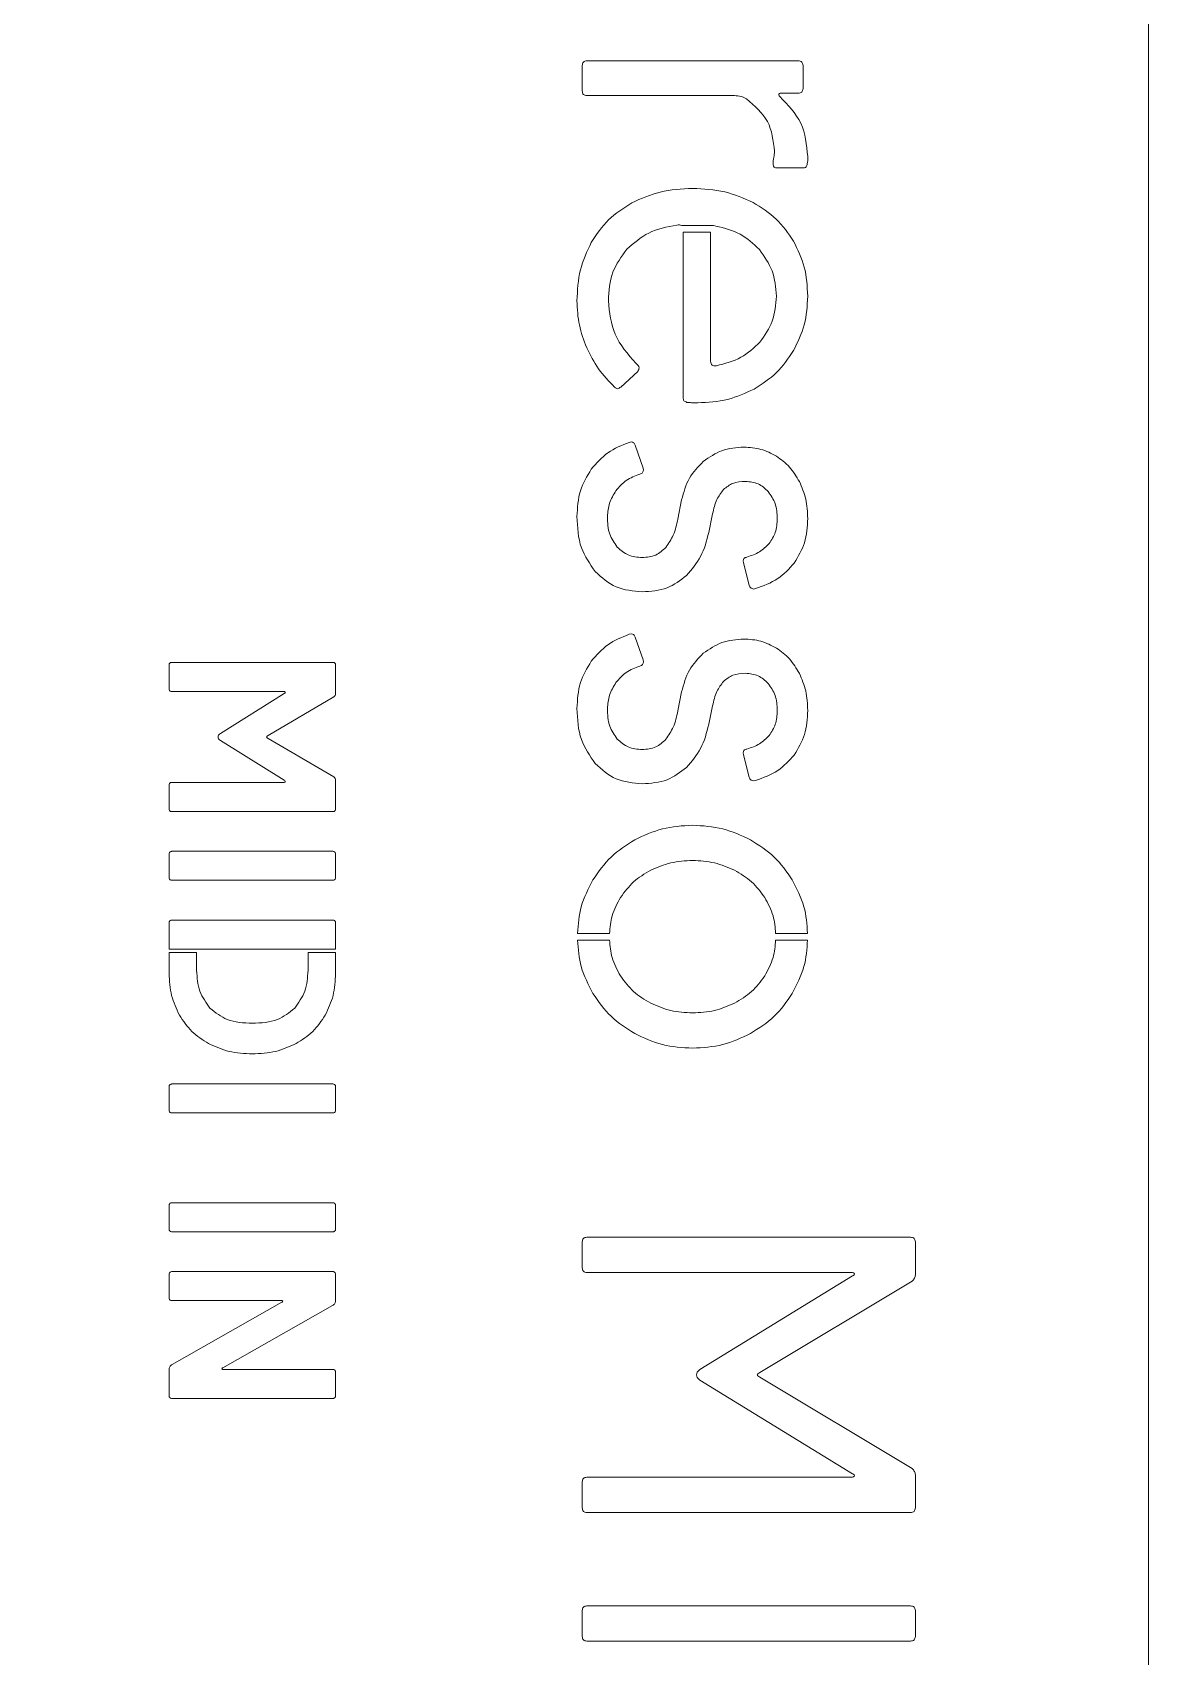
# Model space of a CAD drawing. Header units: millimetres. Extents: x 102.7 to 194.7, y 56.5 to 153.8.
# Drawn here: x 130.95 to 147.7, y 105.78 to 130.13 of the extents above; entities that cross this region are included whole.
import ezdxf

# ---------------------------------------------------------------- set-up
doc = ezdxf.new("R2010")
doc.units = ezdxf.units.MM
doc.header["$MEASUREMENT"] = 0
doc.layers.add('Engravings', color=7, linetype='Continuous', lineweight=0)
doc.layers.add('Outlines', color=7, linetype='Continuous', lineweight=0)

# ---------------------------------------------------------------- blocks, each defined once
blk = doc.blocks.new('Block_5')
at = {"layer": 'Engravings', "color": 18, "lineweight": 0, "true_color": 0x000000}
for points, knots in [([(133.431, 116.387), (133.431, 116.387), (135.06, 116.387), (135.06, 116.387), (135.06, 116.387), (135.496, 116.387), (135.496, 116.387), (135.496, 116.387), (135.496, 116.78), (135.496, 116.78), (135.495, 116.786), (135.495, 116.792), (135.493, 116.797), (135.491, 116.802), (135.487, 116.806), (135.483, 116.811), (135.479, 116.814), (135.475, 116.818), (135.469, 116.82), (135.464, 116.822), (135.459, 116.823), (135.453, 116.823), (135.453, 116.823), (133.039, 116.823), (133.039, 116.823), (133.033, 116.823), (133.027, 116.822), (133.022, 116.82), (133.017, 116.818), (133.013, 116.814), (133.008, 116.811), (133.005, 116.806), (133.001, 116.802), (132.999, 116.797), (132.997, 116.792), (132.996, 116.786), (132.996, 116.78), (132.996, 116.78), (132.996, 116.387), (132.996, 116.387), (132.996, 116.387), (133.431, 116.387), (133.431, 116.387)], [0, 0, 0, 0, 1, 1, 1, 2, 2, 2, 3, 3, 3, 4, 4, 4, 5, 5, 5, 6, 6, 6, 7, 7, 7, 8, 8, 8, 9, 9, 9, 10, 10, 10, 11, 11, 11, 12, 12, 12, 13, 13, 13, 14, 14, 14, 14]), ([(135.082, 116.337), (135.082, 116.337), (135.082, 116.07), (135.082, 116.07), (135.074, 115.962), (135.067, 115.854), (135.032, 115.756), (134.998, 115.665), (134.94, 115.584), (134.881, 115.502), (134.799, 115.436), (134.716, 115.371), (134.623, 115.333), (134.508, 115.286), (134.377, 115.281), (134.246, 115.277), (134.115, 115.281), (133.984, 115.286), (133.869, 115.333), (133.776, 115.371), (133.693, 115.436), (133.61, 115.502), (133.552, 115.584), (133.493, 115.665), (133.46, 115.756), (133.424, 115.854), (133.417, 115.962), (133.41, 116.07), (133.41, 116.07), (133.41, 116.337), (133.41, 116.337), (133.41, 116.337), (132.996, 116.337), (132.996, 116.337), (132.996, 116.337), (132.996, 116.023), (132.996, 116.023), (133.002, 115.911), (133.007, 115.799), (133.035, 115.692), (133.061, 115.591), (133.106, 115.494), (133.151, 115.398), (133.209, 115.311), (133.266, 115.225), (133.339, 115.154), (133.412, 115.082), (133.501, 115.026), (133.59, 114.97), (133.691, 114.925), (133.791, 114.88), (133.896, 114.854), (134.009, 114.827), (134.128, 114.821), (134.246, 114.816), (134.364, 114.821), (134.482, 114.827), (134.595, 114.854), (134.7, 114.88), (134.801, 114.925), (134.901, 114.97), (134.99, 115.026), (135.079, 115.082), (135.153, 115.154), (135.226, 115.225), (135.283, 115.311), (135.34, 115.398), (135.386, 115.494), (135.431, 115.591), (135.457, 115.692), (135.484, 115.799), (135.49, 115.911), (135.496, 116.023), (135.496, 116.023), (135.496, 116.337), (135.496, 116.337), (135.496, 116.337), (135.082, 116.337), (135.082, 116.337)], [0, 0, 0, 0, 1, 1, 1, 2, 2, 2, 3, 3, 3, 4, 4, 4, 5, 5, 5, 6, 6, 6, 7, 7, 7, 8, 8, 8, 9, 9, 9, 10, 10, 10, 11, 11, 11, 12, 12, 12, 13, 13, 13, 14, 14, 14, 15, 15, 15, 16, 16, 16, 17, 17, 17, 18, 18, 18, 19, 19, 19, 20, 20, 20, 21, 21, 21, 22, 22, 22, 23, 23, 23, 24, 24, 24, 25, 25, 25, 26, 26, 26, 26])]:
    blk.add_open_spline(points, degree=3, knots=knots, dxfattribs=at)
blk = doc.blocks.new('Block_15')
at = {"layer": 'Engravings', "color": 18, "lineweight": 0, "true_color": 0x000000}
for points in [[(139.607, 116.624), (139.613, 116.713), (139.621, 116.802), (139.645, 116.886), (139.673, 116.982), (139.722, 117.073), (139.771, 117.163), (139.832, 117.246), (139.893, 117.328), (139.968, 117.396), (140.044, 117.464), (140.134, 117.517), (140.224, 117.571), (140.323, 117.613), (140.421, 117.656), (140.524, 117.68), (140.631, 117.706), (140.742, 117.711), (140.853, 117.717), (140.964, 117.711), (141.075, 117.706), (141.181, 117.68), (141.284, 117.656), (141.383, 117.613), (141.482, 117.571), (141.572, 117.517), (141.662, 117.464), (141.738, 117.396), (141.812, 117.328), (141.874, 117.246), (141.935, 117.163), (141.984, 117.073), (142.033, 116.982), (142.061, 116.886), (142.085, 116.802), (142.093, 116.713), (142.099, 116.624), (142.099, 116.624), (142.578, 116.624), (142.578, 116.624), (142.569, 116.76), (142.559, 116.895), (142.523, 117.023), (142.485, 117.163), (142.417, 117.296), (142.349, 117.428), (142.265, 117.548), (142.181, 117.669), (142.076, 117.769), (141.971, 117.869), (141.846, 117.949), (141.721, 118.028), (141.585, 118.091), (141.449, 118.155), (141.306, 118.191), (141.16, 118.228), (141.006, 118.237), (140.853, 118.246), (140.7, 118.237), (140.546, 118.228), (140.4, 118.191), (140.257, 118.155), (140.121, 118.091), (139.985, 118.028), (139.86, 117.949), (139.735, 117.869), (139.63, 117.769), (139.525, 117.669), (139.441, 117.548), (139.357, 117.428), (139.289, 117.296), (139.221, 117.163), (139.182, 117.023), (139.147, 116.895), (139.137, 116.76), (139.128, 116.624), (139.128, 116.624), (139.607, 116.624), (139.607, 116.624)], [(142.099, 116.524), (142.093, 116.435), (142.085, 116.346), (142.061, 116.263), (142.033, 116.166), (141.984, 116.075), (141.935, 115.985), (141.874, 115.903), (141.812, 115.82), (141.738, 115.753), (141.662, 115.684), (141.572, 115.631), (141.482, 115.578), (141.383, 115.535), (141.284, 115.492), (141.181, 115.468), (141.075, 115.443), (140.964, 115.437), (140.853, 115.431), (140.742, 115.437), (140.631, 115.443), (140.524, 115.468), (140.421, 115.492), (140.323, 115.535), (140.224, 115.578), (140.134, 115.631), (140.044, 115.684), (139.968, 115.753), (139.893, 115.82), (139.832, 115.903), (139.771, 115.985), (139.722, 116.075), (139.673, 116.166), (139.645, 116.263), (139.621, 116.346), (139.613, 116.435), (139.607, 116.524), (139.607, 116.524), (139.128, 116.524), (139.128, 116.524), (139.137, 116.389), (139.147, 116.253), (139.182, 116.125), (139.221, 115.985), (139.289, 115.853), (139.357, 115.721), (139.441, 115.6), (139.525, 115.479), (139.63, 115.38), (139.735, 115.279), (139.86, 115.2), (139.985, 115.121), (140.121, 115.057), (140.257, 114.994), (140.4, 114.957), (140.546, 114.92), (140.7, 114.911), (140.853, 114.903), (141.006, 114.911), (141.16, 114.92), (141.306, 114.957), (141.449, 114.994), (141.585, 115.057), (141.721, 115.121), (141.846, 115.2), (141.971, 115.279), (142.076, 115.38), (142.181, 115.479), (142.265, 115.6), (142.349, 115.721), (142.417, 115.853), (142.485, 115.985), (142.523, 116.125), (142.559, 116.253), (142.569, 116.389), (142.578, 116.524), (142.578, 116.524), (142.099, 116.524), (142.099, 116.524)]]:
    blk.add_open_spline(points, degree=3, knots=[0, 0, 0, 0, 1, 1, 1, 2, 2, 2, 3, 3, 3, 4, 4, 4, 5, 5, 5, 6, 6, 6, 7, 7, 7, 8, 8, 8, 9, 9, 9, 10, 10, 10, 11, 11, 11, 12, 12, 12, 13, 13, 13, 14, 14, 14, 15, 15, 15, 16, 16, 16, 17, 17, 17, 18, 18, 18, 19, 19, 19, 20, 20, 20, 21, 21, 21, 22, 22, 22, 23, 23, 23, 24, 24, 24, 25, 25, 25, 26, 26, 26, 26], dxfattribs=at)

msp = doc.modelspace()

# ---------------------------------------------------------------- linework, layer by layer
at = {"layer": 'Engravings', "color": 18, "lineweight": 0, "true_color": 0x000000}
for points, knots in [([(142.439, 129.224), (142.459, 129.227), (142.48, 129.23), (142.492, 129.242), (142.504, 129.254), (142.507, 129.275), (142.51, 129.296), (142.51, 129.296), (142.51, 129.638), (142.51, 129.638), (142.507, 129.659), (142.504, 129.68), (142.492, 129.692), (142.48, 129.704), (142.459, 129.707), (142.439, 129.71), (142.439, 129.71), (139.267, 129.71), (139.267, 129.71), (139.246, 129.707), (139.226, 129.704), (139.214, 129.692), (139.202, 129.68), (139.199, 129.659), (139.196, 129.638), (139.196, 129.638), (139.196, 129.26), (139.196, 129.26), (139.199, 129.239), (139.202, 129.218), (139.214, 129.206), (139.226, 129.194), (139.246, 129.191), (139.267, 129.188), (139.267, 129.188), (141.482, 129.188), (141.482, 129.188), (141.515, 129.187), (141.548, 129.185), (141.58, 129.176), (141.608, 129.168), (141.634, 129.153), (141.66, 129.138), (141.783, 129.035), (141.906, 128.931), (141.976, 128.799), (142.046, 128.669), (142.064, 128.511), (142.082, 128.353), (142.081, 128.338), (142.08, 128.322), (142.079, 128.307), (142.077, 128.29), (142.074, 128.273), (142.071, 128.256), (142.068, 128.239), (142.065, 128.221), (142.063, 128.204), (142.061, 128.187), (142.061, 128.17), (142.06, 128.153), (142.064, 128.138), (142.067, 128.124), (142.076, 128.115), (142.087, 128.105), (142.106, 128.104), (142.124, 128.103), (142.124, 128.103), (142.503, 128.103), (142.503, 128.103), (142.524, 128.105), (142.545, 128.107), (142.557, 128.119), (142.567, 128.13), (142.571, 128.148), (142.574, 128.167), (142.576, 128.182), (142.579, 128.197), (142.58, 128.212), (142.581, 128.232), (142.581, 128.253), (142.581, 128.274), (142.564, 128.449), (142.547, 128.624), (142.476, 128.774), (142.406, 128.924), (142.283, 129.049), (142.16, 129.174), (142.154, 129.18), (142.148, 129.186), (142.146, 129.194), (142.145, 129.199), (142.145, 129.204), (142.146, 129.21), (142.15, 129.214), (142.154, 129.218), (142.158, 129.221), (142.165, 129.224), (142.173, 129.224), (142.182, 129.224), (142.182, 129.224), (142.439, 129.224), (142.439, 129.224)], [0, 0, 0, 0, 1, 1, 1, 2, 2, 2, 3, 3, 3, 4, 4, 4, 5, 5, 5, 6, 6, 6, 7, 7, 7, 8, 8, 8, 9, 9, 9, 10, 10, 10, 11, 11, 11, 12, 12, 12, 13, 13, 13, 14, 14, 14, 15, 15, 15, 16, 16, 16, 17, 17, 17, 18, 18, 18, 19, 19, 19, 20, 20, 20, 21, 21, 21, 22, 22, 22, 23, 23, 23, 24, 24, 24, 25, 25, 25, 26, 26, 26, 27, 27, 27, 28, 28, 28, 29, 29, 29, 30, 30, 30, 31, 31, 31, 32, 32, 32, 33, 33, 33, 34, 34, 34, 34]), ([(142.528, 126.616), (142.492, 126.751), (142.43, 126.879), (142.367, 127.006), (142.288, 127.123), (142.208, 127.239), (142.108, 127.335), (142.006, 127.433), (141.883, 127.509), (141.76, 127.585), (141.621, 127.646), (141.482, 127.708), (141.337, 127.743), (141.18, 127.781), (141.017, 127.788), (140.853, 127.796), (140.689, 127.788), (140.525, 127.78), (140.368, 127.742), (140.222, 127.706), (140.082, 127.644), (139.942, 127.581), (139.818, 127.503), (139.694, 127.425), (139.591, 127.325), (139.491, 127.226), (139.411, 127.106), (139.332, 126.985), (139.269, 126.851), (139.207, 126.716), (139.171, 126.575), (139.133, 126.425), (139.125, 126.267), (139.117, 126.11), (139.123, 125.988), (139.129, 125.866), (139.154, 125.748), (139.178, 125.632), (139.221, 125.519), (139.264, 125.406), (139.318, 125.298), (139.372, 125.191), (139.441, 125.093), (139.511, 124.994), (139.596, 124.905), (139.682, 124.817), (139.698, 124.804), (139.714, 124.792), (139.73, 124.792), (139.745, 124.793), (139.76, 124.805), (139.774, 124.817), (139.774, 124.817), (140.032, 125.053), (140.032, 125.053), (140.041, 125.07), (140.05, 125.088), (140.049, 125.105), (140.049, 125.13), (140.026, 125.152), (140.003, 125.174), (139.882, 125.311), (139.761, 125.448), (139.692, 125.608), (139.626, 125.761), (139.607, 125.936), (139.589, 126.11), (139.598, 126.258), (139.608, 126.406), (139.658, 126.539), (139.705, 126.663), (139.786, 126.774), (139.867, 126.885), (139.971, 126.976), (140.075, 127.067), (140.194, 127.127), (140.323, 127.191), (140.47, 127.218), (140.617, 127.246), (140.644, 127.249), (140.671, 127.252), (140.687, 127.24), (140.687, 127.24), (140.687, 127.239), (140.688, 127.238), (140.688, 127.238), (141.167, 127.238), (141.167, 127.238), (141.167, 127.238), (141.167, 127.238), (141.167, 127.238), (141.167, 127.238), (141.167, 127.238), (141.167, 127.238), (141.167, 127.238), (141.203, 127.231), (141.203, 127.231), (141.33, 127.201), (141.456, 127.171), (141.566, 127.111), (141.673, 127.052), (141.765, 126.965), (141.857, 126.878), (141.93, 126.775), (142.004, 126.673), (142.047, 126.559), (142.09, 126.441), (142.1, 126.311), (142.11, 126.181), (142.101, 126.052), (142.091, 125.923), (142.048, 125.805), (142.007, 125.694), (141.936, 125.593), (141.864, 125.492), (141.773, 125.406), (141.683, 125.321), (141.577, 125.263), (141.466, 125.201), (141.338, 125.17), (141.21, 125.138), (141.185, 125.136), (141.16, 125.133), (141.146, 125.144), (141.132, 125.155), (141.128, 125.179), (141.124, 125.203), (141.124, 125.203), (141.124, 127.138), (141.124, 127.138), (141.124, 127.138), (140.71, 127.138), (140.71, 127.138), (140.71, 127.138), (140.71, 124.66), (140.71, 124.66), (140.713, 124.643), (140.715, 124.625), (140.724, 124.613), (140.734, 124.601), (140.751, 124.595), (140.767, 124.588), (140.79, 124.586), (140.814, 124.584), (140.837, 124.583), (140.868, 124.581), (140.9, 124.581), (140.932, 124.581), (141.083, 124.589), (141.234, 124.597), (141.379, 124.633), (141.516, 124.668), (141.647, 124.728), (141.778, 124.788), (141.896, 124.864), (142.014, 124.94), (142.113, 125.036), (142.211, 125.132), (142.289, 125.248), (142.367, 125.363), (142.43, 125.491), (142.492, 125.618), (142.528, 125.752), (142.565, 125.89), (142.573, 126.036), (142.581, 126.181), (142.573, 126.329), (142.565, 126.476), (142.528, 126.616)], [0, 0, 0, 0, 1, 1, 1, 2, 2, 2, 3, 3, 3, 4, 4, 4, 5, 5, 5, 6, 6, 6, 7, 7, 7, 8, 8, 8, 9, 9, 9, 10, 10, 10, 11, 11, 11, 12, 12, 12, 13, 13, 13, 14, 14, 14, 15, 15, 15, 16, 16, 16, 17, 17, 17, 18, 18, 18, 19, 19, 19, 20, 20, 20, 21, 21, 21, 22, 22, 22, 23, 23, 23, 24, 24, 24, 25, 25, 25, 26, 26, 26, 27, 27, 27, 28, 28, 28, 29, 29, 29, 30, 30, 30, 31, 31, 31, 32, 32, 32, 33, 33, 33, 34, 34, 34, 35, 35, 35, 36, 36, 36, 37, 37, 37, 38, 38, 38, 39, 39, 39, 40, 40, 40, 41, 41, 41, 42, 42, 42, 43, 43, 43, 44, 44, 44, 45, 45, 45, 46, 46, 46, 47, 47, 47, 48, 48, 48, 49, 49, 49, 50, 50, 50, 51, 51, 51, 52, 52, 52, 53, 53, 53, 54, 54, 54, 55, 55, 55, 56, 56, 56, 56]), ([(141.096, 122.638), (141.096, 122.638), (141.153, 122.917), (141.153, 122.917), (141.17, 122.99), (141.187, 123.063), (141.219, 123.13), (141.245, 123.183), (141.281, 123.232), (141.317, 123.281), (141.362, 123.317), (141.406, 123.352), (141.457, 123.372), (141.514, 123.396), (141.58, 123.399), (141.646, 123.403), (141.712, 123.396), (141.778, 123.39), (141.835, 123.364), (141.892, 123.339), (141.94, 123.294), (141.989, 123.249), (142.028, 123.192), (142.068, 123.135), (142.09, 123.072), (142.116, 123.001), (142.12, 122.923), (142.124, 122.846), (142.12, 122.774), (142.116, 122.703), (142.094, 122.638), (142.074, 122.579), (142.038, 122.525), (142.003, 122.471), (141.957, 122.425), (141.912, 122.38), (141.858, 122.347), (141.801, 122.31), (141.734, 122.289), (141.667, 122.267), (141.651, 122.262), (141.634, 122.257), (141.624, 122.246), (141.617, 122.236), (141.613, 122.223), (141.61, 122.21), (141.61, 122.21), (141.617, 122.181), (141.617, 122.181), (141.617, 122.181), (141.703, 121.846), (141.703, 121.846), (141.71, 121.829), (141.717, 121.812), (141.73, 121.803), (141.74, 121.795), (141.754, 121.792), (141.767, 121.788), (141.767, 121.788), (141.796, 121.796), (141.796, 121.796), (141.913, 121.836), (142.031, 121.877), (142.131, 121.945), (142.223, 122.007), (142.301, 122.092), (142.378, 122.178), (142.437, 122.277), (142.497, 122.375), (142.531, 122.482), (142.567, 122.597), (142.574, 122.721), (142.581, 122.846), (142.577, 122.944), (142.572, 123.043), (142.55, 123.138), (142.529, 123.227), (142.493, 123.313), (142.457, 123.399), (142.411, 123.476), (142.366, 123.553), (142.307, 123.618), (142.25, 123.68), (142.18, 123.731), (142.11, 123.781), (142.034, 123.821), (141.958, 123.861), (141.878, 123.883), (141.797, 123.906), (141.711, 123.912), (141.624, 123.917), (141.511, 123.909), (141.397, 123.901), (141.293, 123.863), (141.194, 123.828), (141.104, 123.765), (141.014, 123.703), (140.936, 123.623), (140.859, 123.544), (140.806, 123.451), (140.749, 123.352), (140.719, 123.238), (140.689, 123.124), (140.689, 123.124), (140.632, 122.838), (140.632, 122.838), (140.614, 122.756), (140.596, 122.673), (140.562, 122.597), (140.533, 122.532), (140.493, 122.473), (140.453, 122.413), (140.405, 122.369), (140.356, 122.324), (140.299, 122.298), (140.238, 122.271), (140.167, 122.265), (140.096, 122.26), (140.023, 122.266), (139.951, 122.272), (139.888, 122.299), (139.827, 122.325), (139.774, 122.371), (139.721, 122.417), (139.678, 122.479), (139.636, 122.542), (139.611, 122.61), (139.581, 122.692), (139.578, 122.783), (139.574, 122.874), (139.58, 122.943), (139.586, 123.011), (139.607, 123.075), (139.628, 123.141), (139.665, 123.202), (139.703, 123.263), (139.751, 123.319), (139.798, 123.375), (139.857, 123.416), (139.917, 123.458), (139.988, 123.484), (140.06, 123.51), (140.077, 123.517), (140.093, 123.524), (140.103, 123.537), (140.111, 123.547), (140.114, 123.561), (140.117, 123.574), (140.117, 123.574), (140.11, 123.603), (140.11, 123.603), (140.11, 123.603), (139.989, 123.946), (139.989, 123.946), (139.983, 123.96), (139.978, 123.975), (139.967, 123.983), (139.958, 123.99), (139.945, 123.993), (139.932, 123.996), (139.932, 123.996), (139.903, 123.988), (139.903, 123.988), (139.79, 123.944), (139.678, 123.899), (139.582, 123.83), (139.488, 123.764), (139.41, 123.674), (139.332, 123.585), (139.269, 123.48), (139.207, 123.376), (139.171, 123.263), (139.132, 123.14), (139.125, 123.007), (139.117, 122.874), (139.125, 122.713), (139.133, 122.553), (139.186, 122.407), (139.232, 122.28), (139.312, 122.165), (139.392, 122.049), (139.491, 121.961), (139.59, 121.872), (139.706, 121.822), (139.824, 121.77), (139.96, 121.758), (140.096, 121.746), (140.225, 121.754), (140.354, 121.762), (140.47, 121.807), (140.576, 121.848), (140.67, 121.92), (140.764, 121.992), (140.841, 122.083), (140.919, 122.174), (140.973, 122.277), (141.032, 122.388), (141.064, 122.513), (141.096, 122.638)], [0, 0, 0, 0, 1, 1, 1, 2, 2, 2, 3, 3, 3, 4, 4, 4, 5, 5, 5, 6, 6, 6, 7, 7, 7, 8, 8, 8, 9, 9, 9, 10, 10, 10, 11, 11, 11, 12, 12, 12, 13, 13, 13, 14, 14, 14, 15, 15, 15, 16, 16, 16, 17, 17, 17, 18, 18, 18, 19, 19, 19, 20, 20, 20, 21, 21, 21, 22, 22, 22, 23, 23, 23, 24, 24, 24, 25, 25, 25, 26, 26, 26, 27, 27, 27, 28, 28, 28, 29, 29, 29, 30, 30, 30, 31, 31, 31, 32, 32, 32, 33, 33, 33, 34, 34, 34, 35, 35, 35, 36, 36, 36, 37, 37, 37, 38, 38, 38, 39, 39, 39, 40, 40, 40, 41, 41, 41, 42, 42, 42, 43, 43, 43, 44, 44, 44, 45, 45, 45, 46, 46, 46, 47, 47, 47, 48, 48, 48, 49, 49, 49, 50, 50, 50, 51, 51, 51, 52, 52, 52, 53, 53, 53, 54, 54, 54, 55, 55, 55, 56, 56, 56, 57, 57, 57, 58, 58, 58, 59, 59, 59, 60, 60, 60, 61, 61, 61, 62, 62, 62, 63, 63, 63, 64, 64, 64, 65, 65, 65, 66, 66, 66, 66]), ([(141.096, 119.76), (141.096, 119.76), (141.153, 120.038), (141.153, 120.038), (141.17, 120.112), (141.187, 120.185), (141.219, 120.251), (141.245, 120.305), (141.281, 120.354), (141.317, 120.403), (141.362, 120.438), (141.406, 120.474), (141.457, 120.494), (141.514, 120.517), (141.58, 120.521), (141.646, 120.524), (141.712, 120.518), (141.778, 120.512), (141.835, 120.486), (141.892, 120.46), (141.94, 120.415), (141.989, 120.371), (142.028, 120.313), (142.068, 120.256), (142.09, 120.193), (142.116, 120.123), (142.12, 120.045), (142.124, 119.967), (142.12, 119.896), (142.116, 119.824), (142.094, 119.759), (142.074, 119.7), (142.038, 119.646), (142.003, 119.592), (141.957, 119.547), (141.912, 119.501), (141.858, 119.468), (141.801, 119.432), (141.734, 119.41), (141.667, 119.388), (141.651, 119.383), (141.634, 119.378), (141.624, 119.367), (141.617, 119.358), (141.613, 119.345), (141.61, 119.331), (141.61, 119.331), (141.617, 119.303), (141.617, 119.303), (141.617, 119.303), (141.703, 118.967), (141.703, 118.967), (141.71, 118.95), (141.717, 118.934), (141.73, 118.924), (141.74, 118.917), (141.754, 118.913), (141.767, 118.91), (141.767, 118.91), (141.796, 118.917), (141.796, 118.917), (141.913, 118.958), (142.031, 118.999), (142.131, 119.066), (142.223, 119.129), (142.301, 119.214), (142.378, 119.299), (142.437, 119.398), (142.497, 119.497), (142.531, 119.604), (142.567, 119.719), (142.574, 119.843), (142.581, 119.967), (142.577, 120.066), (142.572, 120.164), (142.55, 120.259), (142.529, 120.349), (142.493, 120.435), (142.457, 120.521), (142.411, 120.598), (142.366, 120.675), (142.307, 120.739), (142.25, 120.802), (142.18, 120.852), (142.11, 120.903), (142.034, 120.942), (141.958, 120.982), (141.878, 121.005), (141.797, 121.027), (141.711, 121.033), (141.624, 121.038), (141.511, 121.03), (141.397, 121.022), (141.293, 120.985), (141.194, 120.949), (141.104, 120.887), (141.014, 120.824), (140.936, 120.745), (140.859, 120.665), (140.806, 120.572), (140.749, 120.474), (140.719, 120.36), (140.689, 120.246), (140.689, 120.246), (140.632, 119.96), (140.632, 119.96), (140.614, 119.877), (140.596, 119.794), (140.562, 119.718), (140.533, 119.654), (140.493, 119.594), (140.453, 119.535), (140.405, 119.49), (140.356, 119.445), (140.299, 119.42), (140.238, 119.392), (140.167, 119.387), (140.096, 119.381), (140.023, 119.387), (139.951, 119.393), (139.888, 119.421), (139.827, 119.447), (139.774, 119.493), (139.721, 119.538), (139.678, 119.601), (139.636, 119.663), (139.611, 119.731), (139.581, 119.814), (139.578, 119.905), (139.574, 119.996), (139.58, 120.064), (139.586, 120.133), (139.607, 120.197), (139.628, 120.263), (139.665, 120.324), (139.703, 120.385), (139.751, 120.441), (139.798, 120.497), (139.857, 120.538), (139.917, 120.58), (139.988, 120.606), (140.06, 120.631), (140.077, 120.638), (140.093, 120.645), (140.103, 120.658), (140.111, 120.668), (140.114, 120.682), (140.117, 120.696), (140.117, 120.696), (140.11, 120.724), (140.11, 120.724), (140.11, 120.724), (139.989, 121.067), (139.989, 121.067), (139.983, 121.082), (139.978, 121.096), (139.967, 121.105), (139.958, 121.112), (139.945, 121.114), (139.932, 121.117), (139.932, 121.117), (139.903, 121.11), (139.903, 121.11), (139.79, 121.065), (139.678, 121.02), (139.582, 120.952), (139.488, 120.885), (139.41, 120.796), (139.332, 120.706), (139.269, 120.602), (139.207, 120.497), (139.171, 120.384), (139.132, 120.261), (139.125, 120.128), (139.117, 119.996), (139.125, 119.835), (139.133, 119.674), (139.186, 119.529), (139.232, 119.401), (139.312, 119.286), (139.392, 119.171), (139.491, 119.082), (139.59, 118.994), (139.706, 118.943), (139.824, 118.891), (139.96, 118.879), (140.096, 118.867), (140.225, 118.875), (140.354, 118.884), (140.47, 118.929), (140.576, 118.97), (140.67, 119.042), (140.764, 119.113), (140.841, 119.204), (140.919, 119.295), (140.973, 119.398), (141.032, 119.509), (141.064, 119.635), (141.096, 119.76)], [0, 0, 0, 0, 1, 1, 1, 2, 2, 2, 3, 3, 3, 4, 4, 4, 5, 5, 5, 6, 6, 6, 7, 7, 7, 8, 8, 8, 9, 9, 9, 10, 10, 10, 11, 11, 11, 12, 12, 12, 13, 13, 13, 14, 14, 14, 15, 15, 15, 16, 16, 16, 17, 17, 17, 18, 18, 18, 19, 19, 19, 20, 20, 20, 21, 21, 21, 22, 22, 22, 23, 23, 23, 24, 24, 24, 25, 25, 25, 26, 26, 26, 27, 27, 27, 28, 28, 28, 29, 29, 29, 30, 30, 30, 31, 31, 31, 32, 32, 32, 33, 33, 33, 34, 34, 34, 35, 35, 35, 36, 36, 36, 37, 37, 37, 38, 38, 38, 39, 39, 39, 40, 40, 40, 41, 41, 41, 42, 42, 42, 43, 43, 43, 44, 44, 44, 45, 45, 45, 46, 46, 46, 47, 47, 47, 48, 48, 48, 49, 49, 49, 50, 50, 50, 51, 51, 51, 52, 52, 52, 53, 53, 53, 54, 54, 54, 55, 55, 55, 56, 56, 56, 57, 57, 57, 58, 58, 58, 59, 59, 59, 60, 60, 60, 61, 61, 61, 62, 62, 62, 63, 63, 63, 64, 64, 64, 65, 65, 65, 66, 66, 66, 66]), ([(134.717, 120.252), (134.722, 120.252), (134.728, 120.251), (134.732, 120.249), (134.734, 120.247), (134.737, 120.244), (134.739, 120.241), (134.738, 120.237), (134.738, 120.233), (134.737, 120.23), (134.735, 120.226), (134.73, 120.223), (134.724, 120.22), (134.724, 120.22), (133.767, 119.623), (133.767, 119.623), (133.757, 119.615), (133.746, 119.608), (133.74, 119.597), (133.736, 119.589), (133.734, 119.579), (133.732, 119.57), (133.733, 119.559), (133.735, 119.549), (133.74, 119.54), (133.746, 119.53), (133.757, 119.523), (133.767, 119.516), (133.767, 119.516), (134.724, 118.92), (134.724, 118.92), (134.73, 118.917), (134.735, 118.914), (134.737, 118.909), (134.738, 118.906), (134.738, 118.902), (134.739, 118.898), (134.737, 118.895), (134.734, 118.892), (134.732, 118.89), (134.728, 118.888), (134.722, 118.888), (134.717, 118.887), (134.717, 118.887), (133.035, 118.887), (133.035, 118.887), (133.03, 118.887), (133.024, 118.887), (133.019, 118.885), (133.014, 118.883), (133.011, 118.88), (133.007, 118.877), (133.003, 118.873), (133, 118.869), (132.998, 118.864), (132.997, 118.859), (132.996, 118.854), (132.996, 118.848), (132.996, 118.848), (132.996, 118.491), (132.996, 118.491), (132.996, 118.485), (132.997, 118.48), (132.998, 118.475), (133, 118.47), (133.003, 118.466), (133.007, 118.462), (133.011, 118.459), (133.014, 118.456), (133.019, 118.454), (133.024, 118.452), (133.03, 118.452), (133.035, 118.452), (133.035, 118.452), (135.457, 118.452), (135.457, 118.452), (135.462, 118.452), (135.468, 118.452), (135.473, 118.454), (135.477, 118.456), (135.481, 118.459), (135.485, 118.462), (135.488, 118.466), (135.491, 118.47), (135.493, 118.475), (135.495, 118.48), (135.495, 118.485), (135.496, 118.491), (135.496, 118.491), (135.496, 118.92), (135.496, 118.92), (135.495, 118.93), (135.493, 118.94), (135.489, 118.948), (135.484, 118.957), (135.476, 118.963), (135.467, 118.97), (135.467, 118.97), (134.482, 119.548), (134.482, 119.548), (134.475, 119.551), (134.469, 119.554), (134.465, 119.559), (134.463, 119.562), (134.462, 119.566), (134.46, 119.57), (134.462, 119.572), (134.464, 119.574), (134.465, 119.577), (134.47, 119.582), (134.476, 119.587), (134.482, 119.591), (134.482, 119.591), (135.467, 120.17), (135.467, 120.17), (135.476, 120.176), (135.484, 120.182), (135.489, 120.191), (135.493, 120.199), (135.495, 120.209), (135.496, 120.22), (135.496, 120.22), (135.496, 120.648), (135.496, 120.648), (135.495, 120.654), (135.495, 120.659), (135.493, 120.664), (135.491, 120.669), (135.488, 120.673), (135.485, 120.677), (135.481, 120.68), (135.477, 120.683), (135.473, 120.685), (135.468, 120.687), (135.462, 120.687), (135.457, 120.687), (135.457, 120.687), (133.035, 120.687), (133.035, 120.687), (133.03, 120.687), (133.024, 120.687), (133.019, 120.685), (133.014, 120.683), (133.011, 120.68), (133.007, 120.677), (133.003, 120.673), (133, 120.669), (132.998, 120.664), (132.997, 120.659), (132.996, 120.654), (132.996, 120.648), (132.996, 120.648), (132.996, 120.291), (132.996, 120.291), (132.996, 120.285), (132.997, 120.28), (132.998, 120.275), (133, 120.27), (133.003, 120.266), (133.007, 120.262), (133.011, 120.259), (133.014, 120.256), (133.019, 120.254), (133.024, 120.252), (133.03, 120.252), (133.035, 120.252), (133.035, 120.252), (134.717, 120.252), (134.717, 120.252)], [0, 0, 0, 0, 1, 1, 1, 2, 2, 2, 3, 3, 3, 4, 4, 4, 5, 5, 5, 6, 6, 6, 7, 7, 7, 8, 8, 8, 9, 9, 9, 10, 10, 10, 11, 11, 11, 12, 12, 12, 13, 13, 13, 14, 14, 14, 15, 15, 15, 16, 16, 16, 17, 17, 17, 18, 18, 18, 19, 19, 19, 20, 20, 20, 21, 21, 21, 22, 22, 22, 23, 23, 23, 24, 24, 24, 25, 25, 25, 26, 26, 26, 27, 27, 27, 28, 28, 28, 29, 29, 29, 30, 30, 30, 31, 31, 31, 32, 32, 32, 33, 33, 33, 34, 34, 34, 35, 35, 35, 36, 36, 36, 37, 37, 37, 38, 38, 38, 39, 39, 39, 40, 40, 40, 41, 41, 41, 42, 42, 42, 43, 43, 43, 44, 44, 44, 45, 45, 45, 46, 46, 46, 47, 47, 47, 48, 48, 48, 49, 49, 49, 50, 50, 50, 51, 51, 51, 52, 52, 52, 53, 53, 53, 54, 54, 54, 55, 55, 55, 56, 56, 56, 56]), ([(133.039, 117.855), (133.033, 117.855), (133.027, 117.854), (133.022, 117.852), (133.017, 117.85), (133.013, 117.846), (133.008, 117.843), (133.005, 117.838), (133.001, 117.834), (132.999, 117.829), (132.997, 117.824), (132.996, 117.818), (132.996, 117.812), (132.996, 117.812), (132.996, 117.462), (132.996, 117.462), (132.996, 117.457), (132.997, 117.451), (132.999, 117.446), (133.001, 117.441), (133.005, 117.436), (133.008, 117.432), (133.013, 117.428), (133.017, 117.425), (133.022, 117.423), (133.027, 117.421), (133.033, 117.42), (133.039, 117.42), (133.039, 117.42), (135.453, 117.42), (135.453, 117.42), (135.459, 117.42), (135.464, 117.421), (135.469, 117.423), (135.474, 117.425), (135.479, 117.428), (135.483, 117.432), (135.487, 117.436), (135.491, 117.441), (135.493, 117.446), (135.495, 117.451), (135.495, 117.457), (135.496, 117.462), (135.496, 117.462), (135.496, 117.812), (135.496, 117.812), (135.495, 117.818), (135.495, 117.824), (135.493, 117.829), (135.491, 117.834), (135.487, 117.838), (135.483, 117.843), (135.479, 117.846), (135.474, 117.85), (135.469, 117.852), (135.464, 117.854), (135.459, 117.855), (135.453, 117.855), (135.453, 117.855), (133.039, 117.855), (133.039, 117.855)], [0, 0, 0, 0, 1, 1, 1, 2, 2, 2, 3, 3, 3, 4, 4, 4, 5, 5, 5, 6, 6, 6, 7, 7, 7, 8, 8, 8, 9, 9, 9, 10, 10, 10, 11, 11, 11, 12, 12, 12, 13, 13, 13, 14, 14, 14, 15, 15, 15, 16, 16, 16, 17, 17, 17, 18, 18, 18, 19, 19, 19, 20, 20, 20, 20]), ([(133.039, 114.366), (133.033, 114.365), (133.027, 114.365), (133.022, 114.363), (133.017, 114.361), (133.013, 114.357), (133.008, 114.353), (133.005, 114.349), (133.001, 114.345), (132.999, 114.34), (132.997, 114.335), (132.996, 114.329), (132.996, 114.323), (132.996, 114.323), (132.996, 113.973), (132.996, 113.973), (132.996, 113.967), (132.997, 113.962), (132.999, 113.957), (133.001, 113.952), (133.005, 113.947), (133.008, 113.943), (133.013, 113.939), (133.017, 113.935), (133.022, 113.933), (133.027, 113.931), (133.033, 113.931), (133.039, 113.93), (133.039, 113.93), (135.453, 113.93), (135.453, 113.93), (135.459, 113.931), (135.464, 113.931), (135.469, 113.933), (135.474, 113.935), (135.479, 113.939), (135.483, 113.943), (135.487, 113.947), (135.491, 113.952), (135.493, 113.957), (135.495, 113.962), (135.495, 113.967), (135.496, 113.973), (135.496, 113.973), (135.496, 114.323), (135.496, 114.323), (135.495, 114.329), (135.495, 114.335), (135.493, 114.34), (135.491, 114.345), (135.487, 114.349), (135.483, 114.353), (135.479, 114.357), (135.474, 114.361), (135.469, 114.363), (135.464, 114.365), (135.459, 114.365), (135.453, 114.366), (135.453, 114.366), (133.039, 114.366), (133.039, 114.366)], [0, 0, 0, 0, 1, 1, 1, 2, 2, 2, 3, 3, 3, 4, 4, 4, 5, 5, 5, 6, 6, 6, 7, 7, 7, 8, 8, 8, 9, 9, 9, 10, 10, 10, 11, 11, 11, 12, 12, 12, 13, 13, 13, 14, 14, 14, 15, 15, 15, 16, 16, 16, 17, 17, 17, 18, 18, 18, 19, 19, 19, 20, 20, 20, 20]), ([(133.039, 112.584), (133.033, 112.583), (133.027, 112.583), (133.022, 112.581), (133.017, 112.579), (133.013, 112.575), (133.008, 112.571), (133.005, 112.567), (133.001, 112.563), (132.999, 112.558), (132.997, 112.552), (132.996, 112.547), (132.996, 112.541), (132.996, 112.541), (132.996, 112.191), (132.996, 112.191), (132.996, 112.185), (132.997, 112.18), (132.999, 112.174), (133.001, 112.169), (133.005, 112.165), (133.008, 112.161), (133.013, 112.157), (133.017, 112.153), (133.022, 112.151), (133.027, 112.149), (133.033, 112.149), (133.039, 112.148), (133.039, 112.148), (135.453, 112.148), (135.453, 112.148), (135.459, 112.149), (135.464, 112.149), (135.469, 112.151), (135.474, 112.153), (135.479, 112.157), (135.483, 112.161), (135.487, 112.165), (135.491, 112.169), (135.493, 112.174), (135.495, 112.18), (135.495, 112.185), (135.496, 112.191), (135.496, 112.191), (135.496, 112.541), (135.496, 112.541), (135.495, 112.547), (135.495, 112.552), (135.493, 112.558), (135.491, 112.563), (135.487, 112.567), (135.483, 112.571), (135.479, 112.575), (135.474, 112.579), (135.469, 112.581), (135.464, 112.583), (135.459, 112.583), (135.453, 112.584), (135.453, 112.584), (133.039, 112.584), (133.039, 112.584)], [0, 0, 0, 0, 1, 1, 1, 2, 2, 2, 3, 3, 3, 4, 4, 4, 5, 5, 5, 6, 6, 6, 7, 7, 7, 8, 8, 8, 9, 9, 9, 10, 10, 10, 11, 11, 11, 12, 12, 12, 13, 13, 13, 14, 14, 14, 15, 15, 15, 16, 16, 16, 17, 17, 17, 18, 18, 18, 19, 19, 19, 20, 20, 20, 20]), ([(143.282, 111.521), (143.281, 111.514), (143.281, 111.508), (143.278, 111.504), (143.274, 111.496), (143.263, 111.492), (143.253, 111.488), (143.253, 111.488), (140.96, 110.081), (140.96, 110.081), (140.946, 110.07), (140.931, 110.059), (140.923, 110.044), (140.916, 110.032), (140.913, 110.017), (140.91, 110.003), (140.913, 109.988), (140.916, 109.974), (140.923, 109.962), (140.931, 109.947), (140.946, 109.935), (140.96, 109.924), (140.96, 109.924), (143.253, 108.517), (143.253, 108.517), (143.263, 108.513), (143.274, 108.51), (143.278, 108.502), (143.281, 108.497), (143.281, 108.491), (143.282, 108.485), (143.277, 108.48), (143.273, 108.475), (143.267, 108.472), (143.259, 108.467), (143.249, 108.467), (143.239, 108.467), (143.239, 108.467), (139.267, 108.467), (139.267, 108.467), (139.246, 108.464), (139.226, 108.461), (139.214, 108.449), (139.202, 108.437), (139.199, 108.416), (139.196, 108.396), (139.196, 108.396), (139.196, 108.01), (139.196, 108.01), (139.199, 107.989), (139.202, 107.968), (139.214, 107.956), (139.226, 107.944), (139.246, 107.941), (139.267, 107.938), (139.267, 107.938), (144.124, 107.938), (144.124, 107.938), (144.145, 107.941), (144.166, 107.944), (144.178, 107.956), (144.19, 107.968), (144.193, 107.989), (144.196, 108.01), (144.196, 108.01), (144.196, 108.503), (144.196, 108.503), (144.194, 108.521), (144.191, 108.539), (144.183, 108.555), (144.175, 108.57), (144.16, 108.583), (144.146, 108.596), (144.146, 108.596), (141.86, 109.967), (141.86, 109.967), (141.85, 109.973), (141.84, 109.978), (141.833, 109.987), (141.83, 109.991), (141.827, 109.997), (141.824, 110.003), (141.827, 110.008), (141.83, 110.014), (141.833, 110.019), (141.84, 110.027), (141.85, 110.033), (141.86, 110.038), (141.86, 110.038), (144.146, 111.41), (144.146, 111.41), (144.16, 111.423), (144.175, 111.435), (144.183, 111.451), (144.191, 111.466), (144.194, 111.485), (144.196, 111.503), (144.196, 111.503), (144.196, 111.996), (144.196, 111.996), (144.193, 112.016), (144.19, 112.037), (144.178, 112.049), (144.166, 112.061), (144.145, 112.064), (144.124, 112.067), (144.124, 112.067), (139.267, 112.067), (139.267, 112.067), (139.246, 112.064), (139.226, 112.061), (139.214, 112.049), (139.202, 112.037), (139.199, 112.016), (139.196, 111.996), (139.196, 111.996), (139.196, 111.61), (139.196, 111.61), (139.199, 111.589), (139.202, 111.568), (139.214, 111.556), (139.226, 111.544), (139.246, 111.541), (139.267, 111.538), (139.267, 111.538), (143.239, 111.538), (143.239, 111.538), (143.249, 111.539), (143.259, 111.539), (143.267, 111.534), (143.273, 111.531), (143.277, 111.526), (143.282, 111.521)], [0, 0, 0, 0, 1, 1, 1, 2, 2, 2, 3, 3, 3, 4, 4, 4, 5, 5, 5, 6, 6, 6, 7, 7, 7, 8, 8, 8, 9, 9, 9, 10, 10, 10, 11, 11, 11, 12, 12, 12, 13, 13, 13, 14, 14, 14, 15, 15, 15, 16, 16, 16, 17, 17, 17, 18, 18, 18, 19, 19, 19, 20, 20, 20, 21, 21, 21, 22, 22, 22, 23, 23, 23, 24, 24, 24, 25, 25, 25, 26, 26, 26, 27, 27, 27, 28, 28, 28, 29, 29, 29, 30, 30, 30, 31, 31, 31, 32, 32, 32, 33, 33, 33, 34, 34, 34, 35, 35, 35, 36, 36, 36, 37, 37, 37, 38, 38, 38, 39, 39, 39, 40, 40, 40, 41, 41, 41, 42, 42, 42, 43, 43, 43, 44, 44, 44, 44]), ([(135.496, 111.509), (135.495, 111.515), (135.495, 111.52), (135.493, 111.525), (135.491, 111.53), (135.487, 111.535), (135.483, 111.539), (135.479, 111.543), (135.474, 111.546), (135.469, 111.549), (135.464, 111.551), (135.459, 111.551), (135.453, 111.552), (135.453, 111.552), (133.039, 111.552), (133.039, 111.552), (133.033, 111.551), (133.027, 111.551), (133.022, 111.549), (133.017, 111.546), (133.013, 111.543), (133.008, 111.539), (133.005, 111.535), (133.001, 111.53), (132.999, 111.525), (132.997, 111.52), (132.996, 111.515), (132.996, 111.509), (132.996, 111.509), (132.996, 111.159), (132.996, 111.159), (132.996, 111.153), (132.997, 111.147), (132.999, 111.142), (133.001, 111.137), (133.005, 111.133), (133.008, 111.128), (133.013, 111.125), (133.017, 111.121), (133.022, 111.119), (133.027, 111.117), (133.033, 111.117), (133.039, 111.116), (133.039, 111.116), (134.682, 111.116), (134.682, 111.116), (134.687, 111.116), (134.692, 111.116), (134.695, 111.114), (134.698, 111.112), (134.699, 111.11), (134.701, 111.107), (134.701, 111.104), (134.7, 111.101), (134.699, 111.099), (134.697, 111.095), (134.693, 111.093), (134.689, 111.091), (134.689, 111.091), (133.042, 110.159), (133.042, 110.159), (133.035, 110.154), (133.027, 110.149), (133.021, 110.143), (133.015, 110.138), (133.011, 110.131), (133.007, 110.125), (133.003, 110.118), (133, 110.111), (132.998, 110.103), (132.996, 110.095), (132.996, 110.086), (132.996, 110.077), (132.996, 110.077), (132.996, 109.691), (132.996, 109.691), (132.996, 109.685), (132.997, 109.68), (132.999, 109.674), (133.001, 109.669), (133.005, 109.665), (133.008, 109.661), (133.013, 109.657), (133.017, 109.653), (133.022, 109.651), (133.027, 109.649), (133.033, 109.649), (133.039, 109.648), (133.039, 109.648), (135.453, 109.648), (135.453, 109.648), (135.459, 109.649), (135.464, 109.649), (135.469, 109.651), (135.474, 109.653), (135.479, 109.657), (135.483, 109.661), (135.487, 109.665), (135.491, 109.669), (135.493, 109.674), (135.495, 109.68), (135.495, 109.685), (135.496, 109.691), (135.496, 109.691), (135.496, 110.041), (135.496, 110.041), (135.495, 110.047), (135.495, 110.052), (135.493, 110.058), (135.491, 110.063), (135.487, 110.067), (135.483, 110.071), (135.479, 110.075), (135.474, 110.079), (135.469, 110.081), (135.464, 110.083), (135.459, 110.083), (135.453, 110.084), (135.453, 110.084), (133.81, 110.084), (133.81, 110.084), (133.805, 110.084), (133.8, 110.084), (133.796, 110.086), (133.794, 110.088), (133.792, 110.09), (133.79, 110.093), (133.791, 110.096), (133.791, 110.099), (133.793, 110.101), (133.795, 110.105), (133.799, 110.107), (133.803, 110.109), (133.803, 110.109), (135.449, 111.041), (135.449, 111.041), (135.457, 111.046), (135.465, 111.05), (135.471, 111.057), (135.476, 111.062), (135.481, 111.068), (135.485, 111.075), (135.488, 111.082), (135.491, 111.089), (135.493, 111.097), (135.495, 111.105), (135.495, 111.114), (135.496, 111.123), (135.496, 111.123), (135.496, 111.509), (135.496, 111.509)], [0, 0, 0, 0, 1, 1, 1, 2, 2, 2, 3, 3, 3, 4, 4, 4, 5, 5, 5, 6, 6, 6, 7, 7, 7, 8, 8, 8, 9, 9, 9, 10, 10, 10, 11, 11, 11, 12, 12, 12, 13, 13, 13, 14, 14, 14, 15, 15, 15, 16, 16, 16, 17, 17, 17, 18, 18, 18, 19, 19, 19, 20, 20, 20, 21, 21, 21, 22, 22, 22, 23, 23, 23, 24, 24, 24, 25, 25, 25, 26, 26, 26, 27, 27, 27, 28, 28, 28, 29, 29, 29, 30, 30, 30, 31, 31, 31, 32, 32, 32, 33, 33, 33, 34, 34, 34, 35, 35, 35, 36, 36, 36, 37, 37, 37, 38, 38, 38, 39, 39, 39, 40, 40, 40, 41, 41, 41, 42, 42, 42, 43, 43, 43, 44, 44, 44, 45, 45, 45, 46, 46, 46, 47, 47, 47, 48, 48, 48, 49, 49, 49, 50, 50, 50, 50]), ([(139.196, 106.467), (139.196, 106.467), (139.196, 106.081), (139.196, 106.081), (139.199, 106.061), (139.202, 106.04), (139.214, 106.028), (139.226, 106.016), (139.246, 106.013), (139.267, 106.01), (139.267, 106.01), (144.124, 106.01), (144.124, 106.01), (144.145, 106.013), (144.166, 106.016), (144.178, 106.028), (144.19, 106.04), (144.193, 106.061), (144.196, 106.081), (144.196, 106.081), (144.196, 106.467), (144.196, 106.467), (144.193, 106.488), (144.19, 106.509), (144.178, 106.521), (144.166, 106.533), (144.145, 106.536), (144.124, 106.538), (144.124, 106.538), (139.267, 106.538), (139.267, 106.538), (139.246, 106.536), (139.226, 106.533), (139.214, 106.521), (139.202, 106.509), (139.199, 106.488), (139.196, 106.467)], [0, 0, 0, 0, 1, 1, 1, 2, 2, 2, 3, 3, 3, 4, 4, 4, 5, 5, 5, 6, 6, 6, 7, 7, 7, 8, 8, 8, 9, 9, 9, 10, 10, 10, 11, 11, 11, 12, 12, 12, 12])]:
    msp.add_open_spline(points, degree=3, knots=knots, dxfattribs=at)
at = {"layer": 'Outlines', "color": 18, "lineweight": 0, "true_color": 0x000000}
msp.add_open_spline([(102.696, 61.456), (102.696, 58.694), (104.934, 56.456), (107.696, 56.456), (107.696, 56.456), (142.696, 56.456), (142.696, 56.456), (145.457, 56.456), (147.696, 58.694), (147.696, 61.456), (147.696, 61.456), (147.696, 148.8), (147.696, 148.8), (147.696, 151.561), (145.457, 153.8), (142.696, 153.8), (142.696, 153.8), (107.696, 153.8), (107.696, 153.8), (104.934, 153.8), (102.696, 151.561), (102.696, 148.8), (102.696, 148.8), (102.696, 61.456), (102.696, 61.456)], degree=3, knots=[0, 0, 0, 0, 1, 1, 1, 2, 2, 2, 3, 3, 3, 4, 4, 4, 5, 5, 5, 6, 6, 6, 7, 7, 7, 8, 8, 8, 8], dxfattribs=at)

# ---------------------------------------------------------------- block references
at = {"layer": 'Engravings'}
for name in ['Block_15', 'Block_5']:
    msp.add_blockref(name, (0, 0), dxfattribs=at)

doc.saveas('drawing.dxf')
